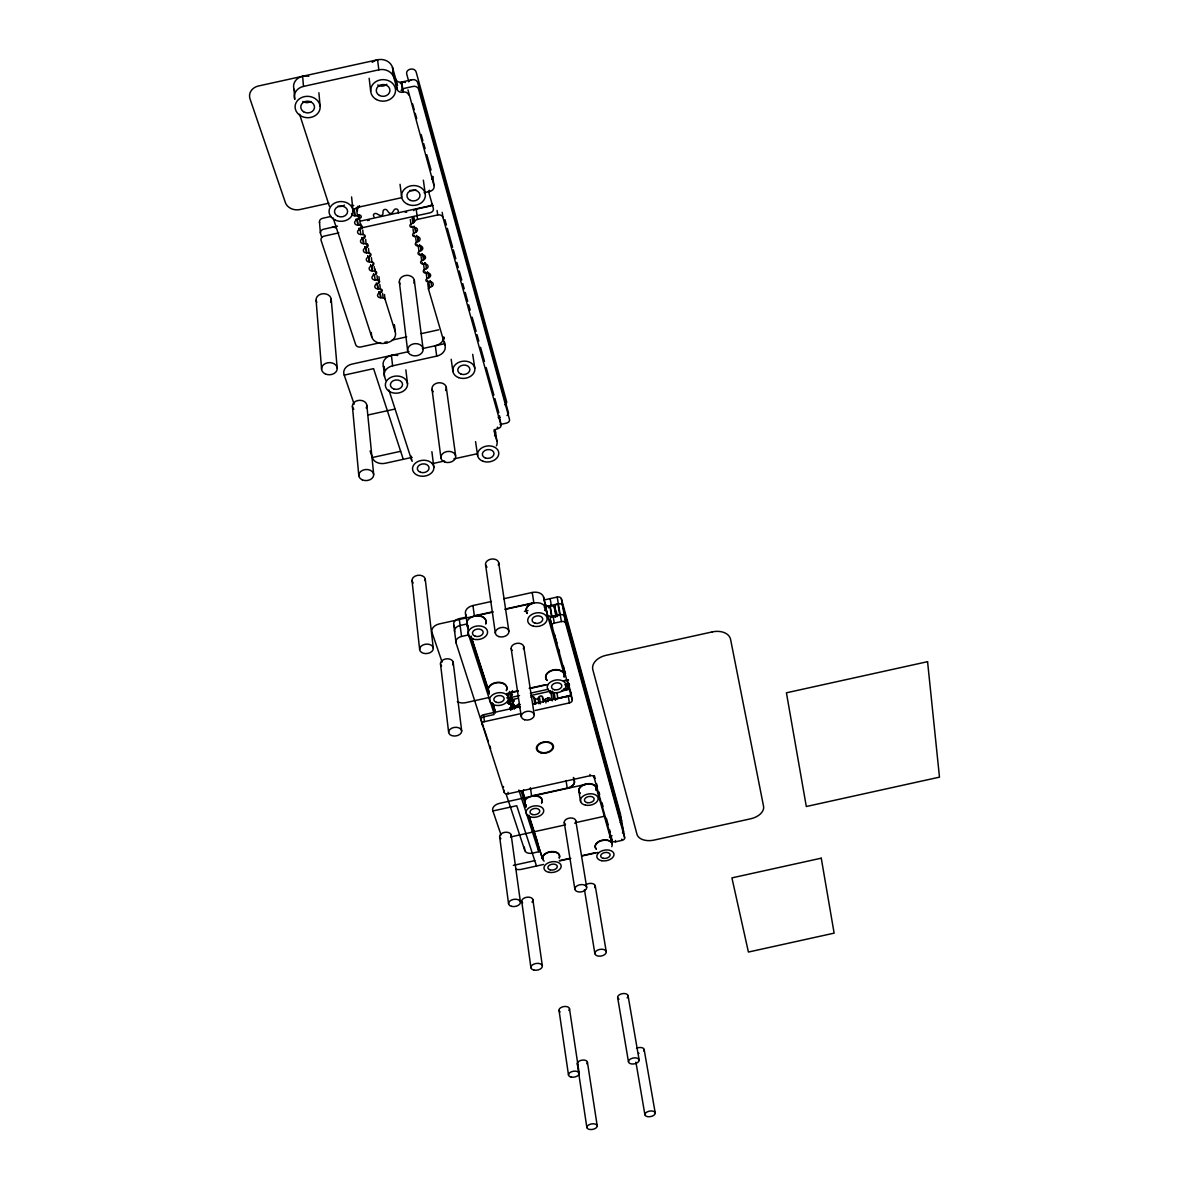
<?xml version="1.0" encoding="UTF-8"?>
<svg xmlns="http://www.w3.org/2000/svg" width="1189" height="1189" viewBox="0 0 1189 1189"><rect width="100%" height="100%" fill="white"/><g stroke="black" fill="none" stroke-linecap="round" stroke-linejoin="round"><path stroke-width="1.5" d="M568.847 686.439L567.896 689.189L561.565 690.586M569.085 686.603L568.03 689.65L561.684 691.047M549.883 699.697L550.165 699.117A1.694 1.144 -9.2 0 0 547.594 698.032L545.379 699.31A1.694 1.144 -9.1 0 1 542.704 698.701L542.496 696.858A1.694 1.144 -9 0 0 539.345 696.65L537.978 698.374A1.709 1.144 -8.9 0 1 535.035 698.597L533.727 697.081A1.709 1.144 -8.8 0 0 530.889 697.155M358.261 217.899L358.394 219.192L356.328 220.247L356.21 218.954L356.21 220.322A3.166 2.601 -1.4 0 0 357.74 225.182L360.312 225.271A2.155 1.769 -1.6 0 1 361.337 228.541L359.271 229.596L359.137 228.303M364.102 236.522L364.25 237.815L362.199 238.87L362.065 237.577M414.248 227.411L411.855 227.337A2.14 1.769 -4 0 1 410.904 224.082L412.969 223.027L412.286 217.884M366.792 243.79L367.133 247.03L365.097 248.07L364.964 246.777M416.953 236.656L414.575 236.581A2.14 1.754 -4.2 0 1 413.623 233.356L415.674 232.301L415.08 227.798M369.868 254.877L370.002 256.17L367.981 257.21L367.832 255.917M419.628 245.841L417.265 245.766A2.125 1.739 -4.3 0 1 416.328 242.556L418.365 241.516L417.77 237.012M372.722 263.943L372.856 265.251L370.834 266.277L370.686 264.984M422.125 253.658L422.303 254.951L419.94 254.877A2.125 1.724 -4.5 0 1 419.004 251.696L421.04 250.656L420.356 245.499L421.174 250.597A3.106 2.541 -4.5 0 0 419.776 245.841L419.464 244.548M375.471 272.311L375.679 274.258L373.673 275.283A3.091 2.497 -2.8 0 0 375.011 280.01L377.507 280.069A2.11 1.694 -2.9 0 1 378.488 283.205L376.482 284.216A3.091 2.482 -2.9 0 0 377.805 288.912L380.302 288.972A2.096 1.679 -3.1 0 1 381.283 292.078L379.276 293.089L379.128 291.781M424.77 262.695L424.949 263.988L422.6 263.928A2.11 1.709 -4.7 0 1 421.664 260.763L423.7 259.737L423.225 255.145M427.564 272.965L425.231 272.905A2.096 1.694 -4.8 0 1 424.31 269.769L426.331 268.744L425.855 264.151M431.666 286.49A3.062 2.467 -5.1 0 0 430.314 281.882L430.15 280.589L430.18 281.882L427.847 281.823A2.096 1.694 -5 0 1 426.925 278.702L428.947 277.691L428.337 273.158L429.066 277.617A3.077 2.482 -5 0 0 427.713 272.98L427.401 271.672M385.845 380.539L384.523 376.482A11.058 8.576 -4.2 0 1 392.608 365.826L436.705 356.12A11.117 8.724 -5.5 0 0 444.998 345.36L428.56 289.432A2.081 1.679 -5.1 0 1 429.526 287.575L431.548 286.564L431.057 281.971M510.676 696.799L511.136 699.994L509.472 700.752A2.512 1.694 -8.3 0 0 508.03 702.773A2.512 1.694 -8.3 0 0 510.349 703.947L509.695 699.459L510.467 703.947L512.37 703.918A1.709 1.144 -8.4 0 1 513.024 706.028L511.359 706.786L511.166 705.493M509.516 701.094L511.196 700.336A1.724 1.159 -8.3 0 0 510.527 698.225L508.624 698.24M513.098 701.941L513.41 701.807A1.709 1.144 -8.4 0 0 512.756 699.712L511.805 699.727M511.404 707.128L513.083 706.37A1.709 1.144 -8.4 0 0 512.414 704.26L510.512 704.289M293.995 89.264L294.768 99.43A12.455 10.671 3.3 0 1 303.477 86.411L378.83 69.824A12.38 10.746 -0.7 0 1 393.856 77.627L397.156 89.294A4.607 3.998 -2.1 0 0 402.729 92.177L401.377 82.115A4.593 3.983 -1.9 0 1 395.833 79.232L397.156 89.294M401.377 82.115L401.778 82.026A4.578 3.968 -2.1 0 1 405.375 82.546M328.848 203.185L300.029 209.532A11.905 9.824 1.7 0 1 285.39 202.606L250.032 98.94A12.455 10.597 5.7 0 1 258.503 85.98L377.582 59.777L378.83 69.824M352.568 211.122A11.816 9.735 -1.6 0 1 359.539 206.945L401.035 197.82M424.072 192.737L429.601 191.518A5.915 4.949 -4.5 0 0 434 185.484L433.361 181.01M331.137 216.413L322.695 218.271A4.37 3.582 0.1 0 0 319.618 222.67M337.513 226.148L323.631 229.209A4.384 3.582 -0.1 0 0 320.54 233.609L321.684 237.072M360.847 221.005L429.08 205.994A4.37 3.626 -4.6 0 0 432.187 203.616M413.653 210.602A4.355 3.612 -4.1 0 1 416.195 209.145L433.257 205.385M338.82 232.881L324.225 236.091A4.399 3.582 -0.2 0 0 321.119 240.505L355.689 344.691A4.206 3.299 -2.7 0 0 360.817 346.965L380.554 342.625M360.118 228.199L430.046 212.801A4.384 3.626 -4.7 0 0 433.316 208.357L428.412 191.028M412.494 218.449L413.088 222.952A3.151 2.601 -3.9 0 0 414.515 221.615A4.384 3.612 -4.3 0 1 417.562 219.385L437.715 214.956A4.384 3.612 -5.2 0 1 442.962 217.513L500.941 424.83A4.013 3.047 -7.9 0 1 497.864 428.62L497.671 427.327M392.177 340.054L406.697 336.859M421.218 333.663L438.637 329.829M333.173 217.973L371.756 337.037A11.251 8.858 -3.5 0 0 385.385 343.16L387.079 342.774A11.251 8.858 -3.6 0 0 395.283 331.865L394.525 325.355M408.986 351.543L351.989 364.102A11.043 8.546 -2.8 0 0 344.082 374.713L354.144 404.186M422.333 348.615L443.987 343.844M344.23 375.115L373.584 368.649L403.279 459.311M367.594 415.08L394.793 409.09M498.503 417.77L499.96 417.443M500.079 424.547L506.41 423.15A3.998 3.047 -8.2 0 0 509.487 419.36L418.632 89.309A4.593 3.968 -2.9 0 0 413.103 86.425L404.171 88.402A4.593 3.968 -2.4 0 0 401.094 90.587M372.335 457.527L400.663 451.3M412.137 457.364L385.325 463.264A10.627 7.966 -4.3 0 1 372.469 457.914L370.106 450.988M432.424 463.621L444.508 460.96M453.901 458.88L476.73 453.856M467.857 627.331L465.568 614.178A9.72 6.792 -7.4 0 1 472.954 605.543L491.473 601.456M503.809 598.736L532.211 592.479A9.705 6.807 -8.9 0 1 543.551 596.997L547.341 614.594A3.641 2.541 -9.3 0 0 551.577 616.259L549.853 606.033A3.626 2.541 -9.3 0 1 545.647 604.369M544.815 599.791L557.195 597.056A3.597 2.527 -9.5 0 1 561.371 598.736L620.316 813.737L624.656 837.695A3.27 2.036 -10.5 0 1 622.01 840.355L615.649 841.767A3.27 2.036 -10.4 0 1 611.919 840.504L594.01 777.101A3.374 2.17 -10 0 0 590.116 775.733L508.238 793.791A3.389 2.17 -8.3 0 1 504.255 792.439L456.041 642.848L453.797 625.028A7.223 5.024 -7.1 0 1 459.236 618.652L466.37 617.076M472.954 605.543L474.337 615.843L492.945 611.741M505.34 609.006L533.861 602.719L532.211 592.479M492.87 612.112L439.321 623.913A9.78 6.792 -6.6 0 0 432.023 632.533L442.1 662.08M505.057 609.422L533.92 603.061M524.453 611.295L528.02 610.507M544.131 606.955L558.354 603.819A3.612 2.527 -9.5 0 1 562.546 605.483L621.505 820.351A3.24 2.036 -10.5 0 1 620.212 822.52M456.041 642.848A7.268 5.024 -7.1 0 1 461.54 636.457L468.629 634.896L493.747 712.508L494.029 714.574L483.789 716.818A3.508 2.333 -7.8 0 0 481.129 719.821L482.095 722.734M535.228 710.442L569.412 702.907A3.508 2.348 -9.6 0 0 572.191 699.89L550.269 619.499A3.626 2.527 -9.4 0 1 553.123 616.274L560.212 614.713A3.626 2.527 -9.6 0 1 564.433 616.378L623.437 831.007A3.255 2.036 -10.5 0 1 622.456 832.954M551.414 626.35A3.641 2.527 -9.4 0 1 554.282 623.14L561.386 621.565A3.641 2.527 -9.6 0 1 565.607 623.229L624.656 837.695M507.227 694.629A9.378 6.302 -8.4 0 1 512.608 691.968L518.122 690.75M529.15 688.312L545.706 684.671M564.091 680.613L567.762 679.811M488.991 697.527L465.791 702.64A9.453 6.361 -7.3 0 1 457.319 701.659M506.826 693.588L517.958 691.136M530.026 688.476L547.966 684.522M563.512 681.089L568.55 679.989M565.503 684.165L568.951 683.393L567.227 688.327L563.616 689.13M564.745 684.805L568.119 684.061M512.31 697.17L519.519 695.58M530.353 693.202L548.382 689.219M565.994 685.89L569.605 685.087M510.988 699.875L518.226 698.27M530.889 695.476L550.789 691.091M563.749 689.516L567.376 688.713L568.951 684.686L566.425 685.236A3.493 2.348 -9.6 0 0 568.951 683.63M554.178 692.786L555.322 699.786A3.493 2.333 -9.4 0 1 557.819 698.225L571.537 695.208M480.846 717.755A3.508 2.333 -7.7 0 1 483.522 714.767L520.366 706.638M532.776 703.903L568.253 696.085A3.508 2.348 -9.6 0 0 571.032 693.068L567.257 679.677M570.794 695.728L557.879 698.567A3.493 2.333 -9.4 0 0 555.382 700.128M481.753 724.636A3.508 2.333 -7.8 0 1 484.443 721.649L520.574 713.682M530.398 787.698L531.617 795.931L567.242 788.084A8.947 5.752 -9.5 0 0 574.317 780.623L573.901 778.096M596.313 789.912A8.903 5.692 -9.9 0 0 586.058 784.279L499.633 803.333A8.918 5.677 -8.2 0 0 492.796 810.69L501.059 834.946M492.885 810.972L516.739 805.711L536.507 866.023M511.315 836.788L564.998 824.958M575.729 822.595L604.354 816.278M528.882 815.089L537.25 841.024L538.825 851.74L532.494 853.137A6.525 4.072 -8.8 0 1 524.854 850.655L506.232 794.401M513.351 865.369L534.738 860.658M559.231 860.658L569.07 858.488M582.194 855.604L595.317 852.706M543.566 864.462L521.808 869.263A8.665 5.351 -8.6 0 1 515.625 869.174M559.885 860.866L570.824 858.458M581.644 856.065L597.978 852.468M514.272 705.686L514.614 705.686A1.694 1.13 -8.4 0 1 515.491 707.648M510.646 693.707L510.884 693.692A1.709 1.144 -8.3 0 1 511.85 695.624M511.136 699.994A1.724 1.159 -8.3 0 0 510.482 697.884L508.565 697.898A2.527 1.694 -8.3 0 1 507.108 697.69M395.283 331.865L384.983 299.034A2.096 1.665 -3.3 0 0 383.081 297.8L380.748 297.755A3.077 2.452 -3.1 0 1 379.157 293.163L379.009 291.855M375.679 274.258A2.11 1.709 -2.7 0 0 374.698 271.107L372.335 271.047L371.845 266.499L372.187 271.033A3.106 2.512 -2.6 0 1 370.7 266.351L370.567 265.043M370.002 256.17A2.14 1.739 -2.3 0 0 369.006 252.975L366.613 252.915A3.136 2.541 -2.1 0 1 364.978 248.144L364.83 246.851M372.856 265.251A2.125 1.724 -2.5 0 0 371.86 262.07L369.482 262.011L369.006 257.478M364.25 237.815A2.155 1.754 -1.8 0 0 363.225 234.575L360.817 234.501L360.208 229.967M367.133 247.03A2.14 1.739 -2.1 0 0 366.123 243.804L363.73 243.745L363.254 239.212M358.394 219.192A2.17 1.784 -1.4 0 0 357.369 215.893L354.946 215.818L354.218 208.729M358.483 214.941L359.227 214.956A2.14 1.769 -1.4 0 1 360.757 217.869M517.78 706.667L517.319 706.355A1.694 1.144 -8.5 0 1 518.954 704.349L520.113 704.438M369.244 220.381L369.036 220.351A2.125 1.739 -1.9 0 0 367.564 220.589M374.015 216.814L373.554 215.833A2.125 1.754 -2.2 0 1 376.75 213.723L379.573 215.298A2.125 1.754 -2.4 0 0 382.903 213.916L383.096 211.062A2.125 1.754 -2.6 0 1 387.034 210.2L388.818 212.608A2.125 1.754 -2.8 0 0 392.519 212.459L394.109 209.903A2.125 1.754 -3.1 0 1 398.092 210.423L398.508 213.247M482.571 724.19L483.537 727.103M484.012 728.56L486.896 737.225M487.371 738.651L488.322 741.52M489.734 745.815L490.685 748.654M453.797 625.028L454.941 628.476M471.097 636.07L489.051 691.671M492.974 703.843L495.219 710.814M521.064 790.893L526.088 806.454M471.052 637.245L489.333 693.841M492.558 703.843L495.352 712.479M523.665 789.897A8.873 5.692 -8.8 0 0 523.219 793.197L525.835 806.885M529.268 817.512L542.615 858.844A8.65 5.351 -9.2 0 1 551.681 851.532A8.65 5.351 -9.2 0 1 559.112 857.997M384.701 370.106L383.393 366.049L384.523 376.482M466.98 624.834L468.124 628.357M470.963 637.185L489.214 693.692M492.053 702.476L495.441 712.969M524.735 803.66L525.85 807.123M528.659 815.803L542.674 859.186M518.865 790.076L538.825 851.74M299.554 114.203L329.398 206.292M388.892 389.947L411.587 460.024A10.656 7.981 -5.5 0 0 412.211 461.377M465.568 614.178L466.489 617.032M523.219 793.197L525.137 799.142M573.351 777.472L574.376 780.965A8.947 5.752 -9.5 0 1 567.302 788.411M543.551 596.997L547.341 614.594M610.225 836.432L612.097 843.521A8.635 5.365 -10.2 0 0 600.861 840.564A8.635 5.365 -10.2 0 0 596.165 848.783M397.557 85.355L392.533 67.58L393.856 77.627M495.01 429.764L496.928 441.223A10.627 7.996 -7.6 0 1 496.437 445.816M545.305 607.564L564.225 674.416M596.313 787.861L612.157 843.848M494.044 429.883L496.928 441.223M550.269 619.499L552.499 627.406M554.282 633.692L556.913 643.056M558.667 649.253L559.543 652.33M563.423 666.093L564.27 669.125M564.701 670.641L565.548 673.658M594.366 775.793L595.139 778.513M596.67 783.908L597.428 786.613M598.929 791.963L599.687 794.638M601.931 802.605L603.061 806.558M606.375 818.329L607.103 820.93M607.475 822.223L608.203 824.809M609.66 829.952L610.373 832.523M412.568 103.785L414.233 109.715M415.214 113.252L416.7 118.573M421.159 134.52L422.883 140.733M423.626 143.393L425.112 148.699M426.777 154.674L431.042 169.968M444.924 219.697L446.41 225.018M447.332 228.318L452.623 247.267M453.351 249.853L455.818 258.712M456.814 262.264L458.315 267.629M459.251 270.988L461.763 279.995M462.744 283.547L464.23 288.853M465.226 292.405L467.693 301.278M468.689 304.815L470.175 310.136M472.152 317.225L476.105 331.374M477.027 334.674L478.795 341.005M480.549 347.292L484.488 361.426M486.197 367.564L493.866 395.03M494.862 398.553L498.8 412.702M407.99 89.918L434 185.484M408.57 80.748L406.727 74.09A4.548 3.968 -2.5 0 1 410.071 69.259L410.666 69.14A4.548 3.968 -2.6 0 1 416.15 72.009L506.588 401.555A3.968 3.047 -8.1 0 1 504.894 404.825M557.017 616.705A3.626 2.527 -9.6 0 1 559.737 614.817L557.879 603.923A3.612 2.527 -9.5 0 0 555.025 607.148L555.263 607.995M556.155 611.176L557.136 614.683M555.159 616.645A3.626 2.527 -9.4 0 0 551.889 616.184L550.18 605.974A3.612 2.527 -9.3 0 1 554.386 607.638L556.437 615.04M621.788 839.107L622.01 840.355M615.426 840.504L615.649 841.767M611.042 835.481L611.919 840.504M610.893 836.655L612.097 843.521M644.156 1049.575L655.228 1112.978A5.232 2.794 -10.6 0 1 647.782 1116.694A5.232 2.794 -10.6 0 1 647.173 1111.893A5.232 2.794 -10.6 0 1 655.228 1112.978M593.787 775.837L594.01 777.101M561.371 598.736L565.607 623.229M628.074 995.773L639.147 1060.038A5.41 2.987 -10.4 0 1 631.478 1063.947A5.41 2.987 -10.4 0 1 630.794 1058.819A5.41 2.987 -10.4 0 1 639.147 1060.038M589.907 774.455L590.116 775.733M557.195 597.056L561.386 621.565M635.922 1062.163L644.899 1114.732M571.032 693.068L571.314 694.762M571.537 696.041L572.191 699.89M555.025 607.148L556.571 616.214M554.386 607.638L555.902 616.571M568.253 696.085L569.412 702.907M617.641 997.526L628.476 1061.851M550.15 598.617L551.295 605.364A3.612 2.527 -9.4 0 0 548.411 607.832M553.123 616.274L554.282 623.14M595.273 885.968L606.256 951.765A5.767 3.389 -10 0 1 598.126 956.075A5.767 3.389 -10 0 1 597.294 950.264A5.767 3.389 -10 0 1 606.256 951.765M578.909 791.354L580.604 801.505M556.883 692.503L557.819 698.225M575.788 820.782L586.682 887.321A5.99 3.641 -9.7 0 1 578.285 891.884A5.99 3.641 -9.7 0 1 577.364 885.642A5.99 3.641 -9.7 0 1 586.682 887.321M552.588 691.166L553.836 699.489M584.453 889.625L594.872 953.652M566.009 780.504L567.242 788.084M550.715 691.344L552.261 700.871M547.594 698.032L548.174 701.629M545.379 699.31L545.944 702.907M564.27 822.654L574.867 889.253M499.499 415.764L499.811 417.696M500.019 418.989L500.941 424.83M542.496 696.858L543.269 702.298M497.314 427.401L497.522 428.694A3.998 3.032 -7.9 0 0 494.446 432.484M539.345 696.65L540.475 703.843M537.978 698.374L538.825 703.784M535.035 698.597L535.867 704.007M533.727 697.081L534.842 704.274M523.769 646.667L534.233 714.634M587.411 1062.104L597.205 1125.775A5.246 2.794 -9.8 0 1 589.833 1129.491A5.246 2.794 -9.8 0 1 589.06 1124.72A5.246 2.794 -9.8 0 1 597.205 1125.775M472.702 354.337L474.797 368.189M569.486 1008.703L579.192 1073.266M577.289 1063.813L586.861 1127.544M498.696 562.769L508.862 631.136M542.154 855.694L542.615 858.844M511.166 648.629L521.272 716.685M518.954 704.349L519.489 707.945M512.414 690.675L512.608 691.968M514.614 705.686L514.986 708.228M442.219 212.385L442.962 217.513M559.038 1010.457L568.505 1075.079M475.57 441.639L477.621 455.55M513.039 701.614L514.153 709.283M511.909 698.359L512.281 700.901M512.845 704.735L513.024 706.028M510.884 693.692L512.37 703.918M510.022 692.325L510.215 693.603M509.546 691.478L510.482 697.884M511.077 705.553L511.255 706.831A2.512 1.679 -8.4 0 0 510.735 709.67M432.722 176.552L433.272 180.371M437.076 210.468L437.715 214.956M485.573 564.79L495.352 633.247M532.895 899.731L542.347 965.854M524.349 847.073L524.854 850.655M429.422 190.24L429.601 191.518M451.181 359.271L452.89 371.429M423.358 180.178L425.261 193.852M508.03 792.29L508.238 793.791M444.106 338.88L443.839 336.933A11.058 8.709 -5.4 0 1 435.308 345.746L436.705 356.12M444.552 342.105L444.998 345.36M521.763 901.559L530.933 967.757M511.181 835.035L520.41 901.931M503.437 786.509L503.542 787.267M503.928 790.046L504.255 792.439M446.276 387.287L455.64 455.877M401.778 82.026L403.13 92.103A4.607 3.968 -2.4 0 1 408.689 94.971M428.917 283.056L429.526 287.575M427.668 280.53L427.847 281.823M424.057 256.259L424.399 258.83L423.908 256.259M424.919 262.71L425.097 264.003A3.091 2.497 -4.8 0 1 426.465 268.669M427.772 283.621L428.56 289.432M426.316 274.183L426.925 278.702M423.091 255.219L423.7 259.737A3.091 2.512 -4.6 0 0 422.452 254.951L422.273 253.658M425.053 271.612L425.231 272.905M421.501 247.877L421.664 249.155M423.7 265.251L424.31 269.769M416.195 209.145L417.562 219.385M483.522 714.767L484.443 721.649M499.648 836.907L508.58 903.878M422.422 262.635L422.6 263.928M421.069 256.244L421.664 260.763M417.904 236.938L418.498 241.441A3.121 2.556 -4.3 0 0 417.101 236.67L416.774 235.363M419.762 253.584L419.94 254.877M418.409 247.178L419.004 251.696M413.921 217.111L414.515 221.615M415.214 227.723L415.808 232.241A3.136 2.571 -4.1 0 0 414.396 227.411L414.069 226.118M468.629 634.896L467.173 623.913L460.113 625.473A7.238 5.024 -7.1 0 0 454.659 631.849M417.101 244.473L417.265 245.766M415.734 238.053L416.328 242.556M414.396 235.288L414.575 236.581M413.029 228.853L413.623 233.356M411.691 226.044L411.855 227.337M410.324 219.579L410.904 224.082M432.038 389.398L440.956 458.092M459.236 618.652L461.54 636.457M414.307 280.336L423.135 349.194A7.788 6.108 -4.8 0 1 411.81 355.303A7.788 6.108 -4.8 0 1 411.141 344.751A7.788 6.108 -4.8 0 1 423.135 349.194M400.039 184.31L401.689 197.211M431.889 451.701L433.866 467.426A10.701 7.981 -5.6 0 1 418.29 475.57A10.701 7.981 -5.6 0 1 417.443 461.763A10.701 7.981 -5.6 0 1 433.866 467.426M453.172 662.228L461.704 731.042A6.584 4.355 -7.1 0 1 452.102 735.738A6.584 4.355 -7.1 0 1 451.686 728.203A6.584 4.355 -7.1 0 1 461.704 731.042M399.341 281.927L407.589 350.339M405.865 369.868L407.53 383.809A11.117 8.576 -4.3 0 1 391.419 392.429A11.117 8.576 -4.3 0 1 390.378 377.612A11.117 8.576 -4.3 0 1 407.53 383.809M440.495 663.804L448.625 732.29M369.155 78.266L370.671 91.167M411.126 456.086L411.587 460.024M425.29 579.4L433.301 648.243A6.866 4.726 -6.3 0 1 423.329 653.237A6.866 4.726 -6.3 0 1 422.779 645.077A6.866 4.726 -6.3 0 1 433.301 648.243M384.478 294.486L384.983 299.034M391.434 355.407L392.608 365.826M382.576 293.252L383.081 297.8M381.06 290.116L381.283 292.078M386.93 341.466L387.079 342.774M378.919 276.651L379.499 281.838M379.796 284.424L380.302 288.972M380.242 293.193L380.748 297.755L380.094 293.193M412.003 580.544L419.643 649.491M385.236 341.852L385.385 343.16M378.355 281.897L378.488 283.205M377.017 275.536L377.507 280.069M377.463 284.364L377.953 288.912L377.314 284.364M375.115 269.071L375.397 271.657M376.333 282.923L376.363 284.29M374.193 266.574L374.698 271.107M374.505 275.462L375.159 280.01M373.524 273.99L373.673 275.283L373.405 274.05M371.369 257.537L371.86 262.07M368.516 248.442L369.006 252.975M368.858 257.463L369.333 261.996A3.121 2.527 -2.3 0 1 367.847 257.285L367.713 255.977M365.647 239.286L366.123 243.804M366.138 248.367L366.613 252.915L365.989 248.367M362.749 230.042L363.225 234.575M363.106 239.197L363.581 243.73A3.151 2.571 -1.9 0 1 362.065 238.93L361.932 237.637M359.405 205.652L359.539 206.945M360.862 224.008L361.129 226.594M361.188 227.248L361.337 228.541M359.227 214.956L360.312 225.271M371.265 332.474L371.548 335.09M371.607 335.729L371.756 337.037M357.517 210.81L357.324 208.892A2.155 1.784 -1.2 0 0 357.904 206.292M359.019 228.362L359.152 229.655A3.151 2.586 -1.7 0 0 360.668 234.501M356.492 207.525L357.369 215.893M357.295 219.385L357.889 225.197L357.146 219.37M354.054 208.714L354.783 215.803A3.181 2.631 -1.2 0 1 351.632 213.47M351.587 196.928L352.984 210.706M366.836 405.315L373.688 474.47M352.42 406.415L358.81 475.659M318.89 92.727L320.109 106.326M331.211 299.197L337.2 368.129M319.469 222.016L320.406 232.955M302.645 76.274L303.477 86.411M316.096 300.252L321.595 369.274M620.316 813.737A3.24 2.036 -10.5 0 1 619.083 815.862M551.087 693.44A1.694 1.144 -9.3 0 1 550.611 691.389M531.617 795.931A8.918 5.677 -8.8 0 1 540.163 797.106A8.918 5.677 -8.8 0 1 541.56 802.783M525.939 805.191A8.918 5.677 -8.8 0 1 524.691 803.318M609.779 836.67A8.605 5.365 -10.1 0 1 609.392 837.219M610.447 837.68A3.255 2.021 -10.4 0 1 611.666 835.57M580.113 793.241A8.903 5.692 -9.9 0 1 586.445 783.848A8.903 5.692 -9.9 0 1 596.001 790.269M508.416 698.196A9.482 6.361 -8.1 0 1 494.446 705.032A9.482 6.361 -8.1 0 1 494.089 693.975A9.482 6.361 -8.1 0 1 508.416 698.196A2.527 1.694 -8.3 0 1 507.138 698.032M545.246 607.222A9.735 6.807 -8.9 0 1 545.038 610.477M527.158 613.123A9.735 6.807 -8.9 0 1 533.861 602.719M474.337 615.843A9.765 6.792 -7.4 0 1 485.796 623.526M467.872 626.202A9.765 6.792 -7.4 0 1 466.935 624.478M489.244 692.384A9.438 6.376 -8 0 1 496.764 682.412A9.438 6.376 -8 0 1 506.425 690.125M547.089 680.242A9.423 6.376 -9.3 0 1 553.197 669.927A9.423 6.376 -9.3 0 1 564.166 676.482M408.644 81.818A4.578 3.968 -2.7 0 1 411.572 79.871M506.99 415.556A3.983 3.047 -8.1 0 0 508.372 412.479L417.666 82.621A4.578 3.968 -2.8 0 0 412.167 79.737L403.249 81.699A4.578 3.968 -2.2 0 0 400.336 83.646M332.117 227.337A4.384 3.582 -0.4 0 1 335.833 227.902M316.824 302.378A7.58 6.034 -0.9 0 1 323.557 293.683A7.58 6.034 -0.9 0 1 330.572 302.14M399.994 284.052A7.535 6.064 -4.1 0 1 406.564 275.328A7.535 6.064 -4.1 0 1 413.95 283.264M353.802 409.254A7.238 5.529 -3.2 0 1 354.441 402.12A7.238 5.529 -3.2 0 1 363.715 401.198A7.238 5.529 -3.2 0 1 366.197 408.005M433.257 391.746A7.193 5.559 -5.9 0 1 434.119 384.567A7.193 5.559 -5.9 0 1 443.363 383.646A7.193 5.559 -5.9 0 1 445.593 390.527M487.029 567.138A6.644 4.741 -7.8 0 1 487.118 560.985A6.644 4.741 -7.8 0 1 495.531 559.454A6.644 4.741 -7.8 0 1 498.295 565.087M413.207 582.967A6.658 4.726 -5.9 0 1 417.428 575.357A6.658 4.726 -5.9 0 1 425.097 580.782M441.609 666.033A6.391 4.37 -6.8 0 1 442.412 660.341A6.391 4.37 -6.8 0 1 450.601 659.419A6.391 4.37 -6.8 0 1 452.578 664.785M512.162 650.472A6.376 4.384 -8.5 0 1 516.829 643.308A6.376 4.384 -8.5 0 1 523.353 648.808M432.692 176.388A5.886 4.934 -4.4 0 1 431.681 179.197M372.216 62.318A12.306 10.716 -0.5 0 1 386.915 60.966A12.306 10.716 -0.5 0 1 392.489 72.886M294.59 90.706A12.395 10.656 3.6 0 1 296.403 79.618A12.395 10.656 3.6 0 1 308.798 76.274M394.287 324.775A11.206 8.858 -3.5 0 1 393.693 326.693M353.728 205.504A3.166 2.616 -1 0 1 351.989 205.088M386.826 84.256A6.807 5.9 -0.7 0 1 377.76 84.999M310.894 101.541A6.852 5.871 3.3 0 1 302.809 101.496M415.838 189.601A6.525 5.455 -3.7 0 1 409.908 190.389M344.438 205.088A6.554 5.425 -0.3 0 1 337.988 206.217M384.582 368.278A11.013 8.576 -4.1 0 1 385.578 358.454A11.013 8.576 -4.1 0 1 397.735 355.481M494.743 429.482A10.567 7.996 -7.5 0 1 494.565 435.932M499.335 415.6A3.983 3.047 -7.8 0 1 498.236 417.324M405.181 212.251A2.11 1.754 -3.6 0 1 406.697 212.222M500.911 838.691A5.841 3.671 -8.3 0 1 501.163 833.816A5.841 3.671 -8.3 0 1 508.758 832.657A5.841 3.671 -8.3 0 1 510.571 837.205M565.474 824.453A5.841 3.671 -9.5 0 1 566.023 819.444A5.841 3.671 -9.5 0 1 573.767 818.508A5.841 3.671 -9.5 0 1 574.807 823.323M522.64 902.971A5.648 3.418 -8.7 0 1 523.665 898.379A5.648 3.418 -8.7 0 1 531.037 897.695A5.648 3.418 -8.7 0 1 531.988 902.094M585.478 885.092A5.633 3.433 -9.9 0 1 592.657 883.62A5.633 3.433 -9.9 0 1 594.842 887.678M619.038 999.191A5.291 3.032 -10.3 0 1 619.053 995.015A5.291 3.032 -10.3 0 1 626.172 993.87A5.291 3.032 -10.3 0 1 627.123 997.898M560.123 1011.913A5.291 3.017 -9.4 0 1 560.48 1007.871A5.291 3.017 -9.4 0 1 567.361 1006.771A5.291 3.017 -9.4 0 1 568.877 1010.516M577.601 1064.527A5.128 2.839 -9.7 0 1 582.684 1060.053A5.128 2.839 -9.7 0 1 586.801 1063.798M636.501 1048.297A5.128 2.839 -10.5 0 1 642.461 1047.851A5.128 2.839 -10.5 0 1 643.739 1051.002M639.013 1053.305A5.128 2.839 -10.5 0 1 638.523 1053.35M610.507 838.007A3.255 2.021 -10.4 0 1 611.8 835.852M596.373 849.258A8.635 5.365 -10.2 0 1 602.957 840.385A8.635 5.365 -10.2 0 1 611.77 846.687M544.116 861.148A8.65 5.351 -9.2 0 1 549.452 852.171A8.65 5.351 -9.2 0 1 559.424 857.774M526.251 805.741A8.918 5.677 -8.8 0 1 532.3 796.154A8.918 5.677 -8.8 0 1 541.634 803.08M555.352 617.076A3.626 2.527 -9.4 0 0 551.949 616.526L551.622 616.601A3.641 2.541 -9.3 0 1 547.386 614.936M527.247 613.509A9.735 6.807 -8.9 0 1 534.604 602.927A9.735 6.807 -8.9 0 1 545.216 610.477M467.961 626.573A9.765 6.792 -7.4 0 1 475.407 616.006A9.765 6.792 -7.4 0 1 485.781 624.032M510.869 710.041A2.512 1.679 -8.4 0 1 511.3 707.173M510.393 704.289A2.512 1.694 -8.3 0 1 508.075 703.115A2.512 1.694 -8.3 0 1 509.412 701.153M507.257 694.985A9.378 6.302 -8.4 0 1 512.652 692.31M580.069 793.494A8.903 5.692 -9.9 0 1 586.058 784.279M547.044 680.48A9.423 6.376 -9.3 0 1 553.584 670.195A9.423 6.376 -9.3 0 1 564.121 677.15M489.318 692.771A9.453 6.376 -8 0 1 496.957 682.739A9.453 6.376 -8 0 1 506.351 690.705M712.256 631.909L606.093 655.317A16.468 11.162 -10.6 0 0 592.835 669.734L636.962 834.247A15.13 9.438 -11.1 0 0 654.099 840.088L750.675 818.79A15.13 9.438 -13 0 0 763.561 806.335L730.581 639.37A16.453 11.177 -13.1 0 0 712.256 631.909M927.569 661.678L786.419 692.801L806.305 806.514L939.473 777.145L927.569 661.678M821.257 858.176L731.919 877.883L748.416 952.047L834.128 933.142L821.257 858.176M512.266 709.313L511.701 705.463L512.147 709.313M509.472 700.752L509.278 699.474L509.368 700.811M508.565 697.898L508.015 694.064L508.446 697.898M549.021 872.34A8.68 5.351 -9.2 0 0 561.149 865.696A8.68 5.351 -9.2 0 0 547.549 863.199A8.68 5.351 -9.2 0 0 549.021 872.34M550.239 869.902A4.771 2.943 -9.2 0 0 557.314 866.603A4.771 2.943 -9.2 0 0 550.18 864.775A4.771 2.943 -9.2 0 0 550.239 869.902M530.517 816.962A8.947 5.677 -8.9 0 0 543.745 810.705A8.947 5.677 -8.9 0 0 530.339 807.078A8.947 5.677 -8.9 0 0 530.517 816.962M532.479 814.554A4.919 3.121 -8.9 0 0 539.761 811.106A4.919 3.121 -8.9 0 0 532.375 809.115A4.919 3.121 -8.9 0 0 532.479 814.554M585.568 805.161A8.932 5.677 -9.9 0 0 598.126 798.176A8.932 5.677 -9.9 0 0 584.23 795.396A8.932 5.677 -9.9 0 0 585.568 805.161M587.262 802.664A4.919 3.121 -9.9 0 0 594.158 798.815A4.919 3.121 -9.9 0 0 586.519 797.299A4.919 3.121 -9.9 0 0 587.262 802.664M601.738 860.717A8.665 5.351 -10.2 0 0 613.97 854.044A8.665 5.351 -10.2 0 0 600.534 851.517A8.665 5.351 -10.2 0 0 601.738 860.717M603.403 858.354A4.771 2.943 -10.2 0 0 610.12 854.668A4.771 2.943 -10.2 0 0 602.719 853.286A4.771 2.943 -10.2 0 0 603.403 858.354M473.192 639.073A9.809 6.792 -7.5 0 0 487.579 631.894A9.809 6.792 -7.5 0 0 472.702 627.287A9.809 6.792 -7.5 0 0 473.192 639.073M475.288 636.249A5.395 3.73 -7.5 0 0 483.195 632.295A5.395 3.73 -7.5 0 0 475.006 629.769A5.395 3.73 -7.5 0 0 475.288 636.249M496.497 702.357A5.217 3.508 -8.1 0 0 504.166 698.597A5.217 3.508 -8.1 0 0 496.289 696.278A5.217 3.508 -8.1 0 0 496.497 702.357M552.766 692.548A9.467 6.376 -9.4 0 0 566.009 684.894A9.467 6.376 -9.4 0 0 551.191 681.609A9.467 6.376 -9.4 0 0 552.766 692.548M554.535 689.769A5.202 3.508 -9.4 0 0 561.803 685.563A5.202 3.508 -9.4 0 0 553.658 683.764A5.202 3.508 -9.4 0 0 554.535 689.769M533.445 626.187A9.78 6.807 -9 0 0 547.089 618.131A9.78 6.807 -9 0 0 531.721 614.535A9.78 6.807 -9 0 0 533.445 626.187M535.243 623.244A5.38 3.745 -9 0 0 542.734 618.815A5.38 3.745 -9 0 0 534.277 616.838A5.38 3.745 -9 0 0 535.243 623.244M541.337 752.444A7.922 5.187 -9.1 0 0 552.796 746.514A7.922 5.187 -9.1 0 0 540.683 743.467A7.922 5.187 -9.1 0 0 541.337 752.444M541.025 752.875A8.605 5.633 -9.1 0 0 553.48 746.424A8.605 5.633 -9.1 0 0 540.311 743.11A8.605 5.633 -9.1 0 0 541.025 752.875M325.34 373.94A7.833 6.064 -1.9 0 0 337.23 368.709A7.833 6.064 -1.9 0 0 325.608 363.418A7.833 6.064 -1.9 0 0 325.34 373.94M362.318 479.88A7.461 5.544 -3.9 0 0 373.703 474.991A7.461 5.544 -3.9 0 0 362.719 470.264A7.461 5.544 -3.9 0 0 362.318 479.88M444.849 462.075A7.431 5.559 -6.4 0 0 455.699 456.398A7.431 5.559 -6.4 0 0 444.344 452.444A7.431 5.559 -6.4 0 0 444.849 462.075M498.845 636.591A6.837 4.741 -8.1 0 0 508.907 631.582A6.837 4.741 -8.1 0 0 498.577 628.372A6.837 4.741 -8.1 0 0 498.845 636.591M524.572 719.761A6.554 4.37 -8.7 0 0 534.262 715.05A6.554 4.37 -8.7 0 0 524.408 712.166A6.554 4.37 -8.7 0 0 524.572 719.761M408.02 204.434A11.92 9.928 -3.8 0 0 425.365 194.773A11.92 9.928 -3.8 0 0 407.01 187.268A11.92 9.928 -3.8 0 0 408.02 204.434M410.487 200.436A6.554 5.455 -3.8 0 0 420.014 195.115A6.554 5.455 -3.8 0 0 409.923 190.998A6.554 5.455 -3.8 0 0 410.487 200.436M300.178 115.511A12.529 10.686 3 0 0 320.064 108.392A12.529 10.686 3 0 0 302.63 97.141A12.529 10.686 3 0 0 300.178 115.511M303.552 111.721A6.896 5.886 3 0 0 314.476 107.798A6.896 5.886 3 0 0 304.874 101.615A6.896 5.886 3 0 0 303.552 111.721M376.467 99.534A12.44 10.76 -1 0 0 395.536 90.765A12.44 10.76 -1 0 0 377.285 80.911A12.44 10.76 -1 0 0 376.467 99.534M379.469 95.462A6.852 5.915 -1 0 0 389.947 90.617A6.852 5.915 -1 0 0 379.9 85.222A6.852 5.915 -1 0 0 379.469 95.462M334.793 219.891A11.979 9.884 -0.5 0 0 353.014 211.642A11.979 9.884 -0.5 0 0 335.298 202.784A11.979 9.884 -0.5 0 0 334.793 219.891M337.617 216.116A6.599 5.44 -0.5 0 0 347.634 211.568A6.599 5.44 -0.5 0 0 337.884 206.708A6.599 5.44 -0.5 0 0 337.617 216.116M420.52 472.301A5.886 4.384 -5.6 0 0 429.08 467.812A5.886 4.384 -5.6 0 0 420.029 464.706A5.886 4.384 -5.6 0 0 420.52 472.301M393.693 388.937A6.108 4.726 -4.3 0 0 402.551 384.196A6.108 4.726 -4.3 0 0 393.113 380.792A6.108 4.726 -4.3 0 0 393.693 388.937M458.627 377.626A11.073 8.605 -6.7 0 0 474.872 368.976A11.073 8.605 -6.7 0 0 458.003 362.719A11.073 8.605 -6.7 0 0 458.627 377.626M460.99 374.119A6.094 4.741 -6.7 0 0 469.908 369.348A6.094 4.741 -6.7 0 0 460.619 365.915A6.094 4.741 -6.7 0 0 460.99 374.119M483.076 461.287A10.671 8.011 -7.6 0 0 498.786 453.128A10.671 8.011 -7.6 0 0 482.615 447.406A10.671 8.011 -7.6 0 0 483.076 461.287M485.38 458.003A5.871 4.399 -7.6 0 0 494.015 453.499A5.871 4.399 -7.6 0 0 485.112 450.378A5.871 4.399 -7.6 0 0 485.38 458.003M511.612 906.375A6.004 3.626 -8.5 0 0 520.455 902.273A6.004 3.626 -8.5 0 0 511.419 900.058A6.004 3.626 -8.5 0 0 511.612 906.375M533.831 970.061A5.782 3.374 -8.9 0 0 542.377 966.167A5.782 3.374 -8.9 0 0 533.712 964.16A5.782 3.374 -8.9 0 0 533.831 970.061M571.151 1077.085A5.425 2.973 -9.5 0 0 579.206 1073.548A5.425 2.973 -9.5 0 0 571.166 1071.884A5.425 2.973 -9.5 0 0 571.151 1077.085"/></g></svg>
